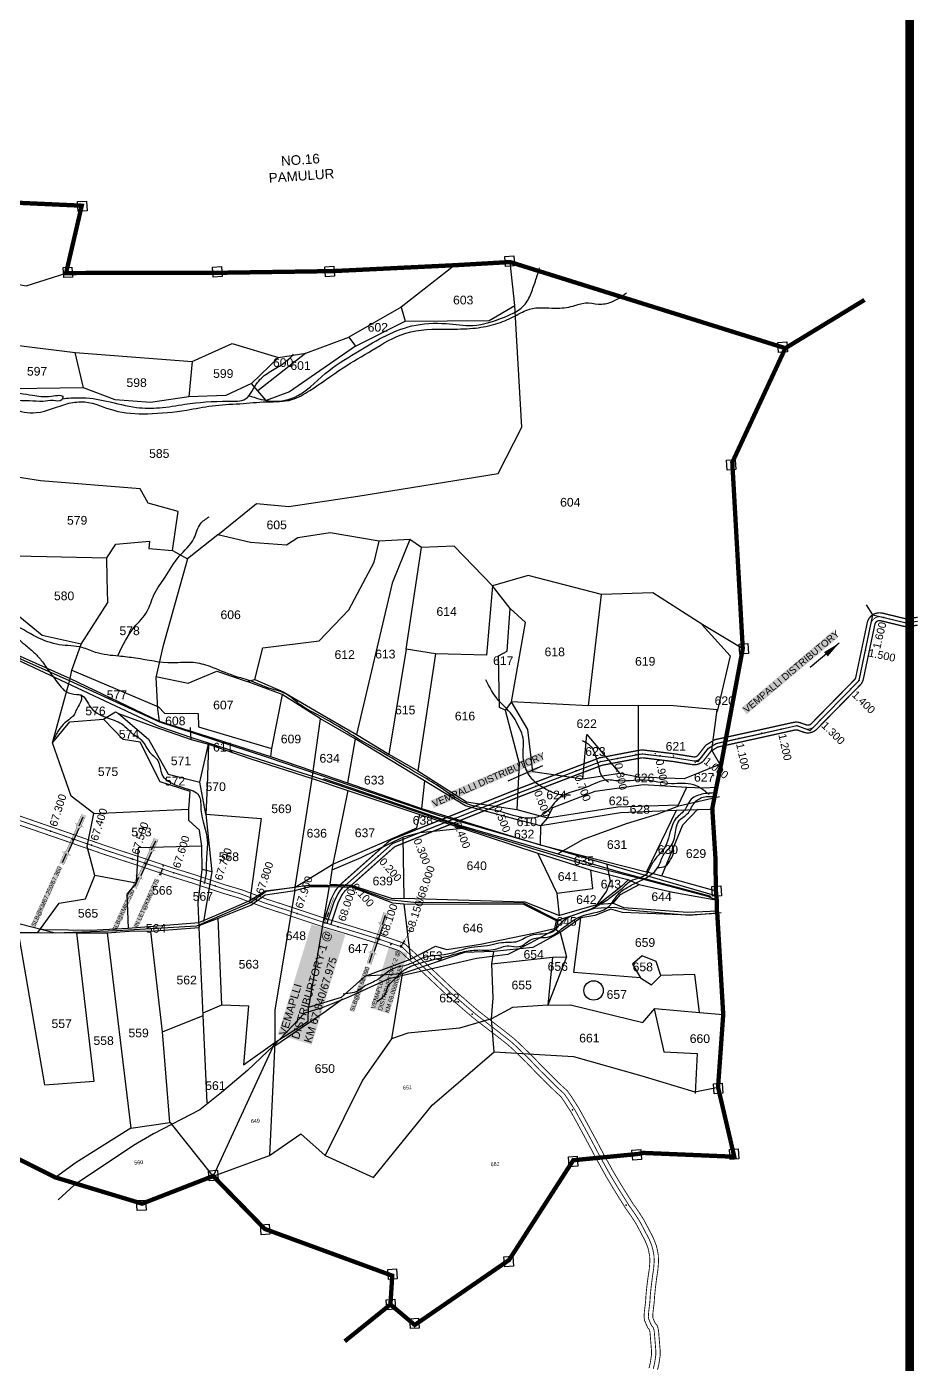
# Model space of a CAD drawing. Header units: inches. Extents: x 206739 to 240559, y 1587423 to 1599564.
# Drawn here: x 221685 to 223745, y 1589247 to 1592338 of the extents above; entities that cross this region are included whole.
import ezdxf
from ezdxf.enums import TextEntityAlignment as Align

# ---------------------------------------------------------------- set-up
doc = ezdxf.new("R2010")
doc.units = ezdxf.units.IN
doc.header["$MEASUREMENT"] = 0
for name, pattern in [('ACAD_ISO02W100', [15, 12, -3]), ('DASHED2', [0.375, 0.25, -0.125]), ('HIDDEN2', [0.1875, 0.125, -0.0625])]:
    doc.linetypes.add(name, pattern=pattern)
for name, color, linetype in [('BLOCK', 72, 'Continuous'), ('CANAL1', 7, 'Continuous'), ('CSMark', 72, 'Continuous'), ('PAPER SIZE', 5, 'Continuous'), ('PLOT', 7, 'Continuous'), ('PLOT NO', 7, 'Continuous'), ('ROAD', 1, 'Continuous'), ('STREAM', 4, 'Continuous'), ('STRUCTURE', 5, 'Continuous'), ('text1', 7, 'Continuous'), ('text2', 7, 'Continuous'), ('VILLAGE BOUNDARY STONES', 1, 'Continuous'), ('VILLAGE BOUNDRY', 5, 'Continuous')]:
    doc.layers.add(name, color=color, linetype=linetype)
doc.styles.add('FONT1', font='Arial')
doc.styles.get("Standard").update_dxf_attribs({"font": 'arial.ttf'})
doc.dimstyles.get("Standard").update_dxf_attribs({"dimtxt": 0.18, "dimasz": 0.18, "dimexe": 0.18, "dimexo": 0.0625, "dimgap": 0.09, "dimtad": 0, "dimtih": 1, "dimtoh": 1, "dimdec": 4, "dimzin": 0, "dimdsep": 46, "dimtxsty": 'Standard', "dimcen": 0.09, "dimadec": 0, "dimazin": 0, "dimtfac": 1, "dimtdec": 4, "dimtofl": 0, "dimtmove": 0, "dimatfit": 3, "dimfxl": 1, "dimtolj": 1, "dimtzin": 0, "dimarcsym": 0})

# ---------------------------------------------------------------- blocks, each defined once
blk = doc.blocks.new('CIRCLE-BOX')
for p, q in [((-0.5, 0), (0.5, 0)), ((0, 0.5), (0, -0.5))]:
    blk.add_line(p, q)
blk.add_circle((0, 0), 0.2)
blk = doc.blocks.new('SLB')
at = {"layer": 'STRUCTURE'}
h = blk.add_hatch(dxfattribs=at)
h.set_pattern_fill('DOTS', color=6, scale=20, angle=320.3722, style=0)
h.set_pattern_definition([(320.372247934, (-159.4327, -72.9564), (1.2786241598, 0.5641323054), [0, -1.25])])
h.paths.add_polyline_path([(769699.5, 1706871.1), (769699.5, 1706861.1), (769729.1, 1706861.1), (769732.1, 1706863.1), (769792.1, 1706863.1), (769795.1, 1706861.1), (769824.7, 1706861.1), (769824.7, 1706871.1), (769795.1, 1706871.1), (769792.1, 1706869.1), (769732.1, 1706869.1), (769729.1, 1706871.1)])
at = {"layer": 'STRUCTURE', "color": 6, "linetype": 'ACAD_ISO02W100', "ltscale": 0.5, "const_width": 0.5}
for points in [[(769699.5, 1706871.1), (769729.1, 1706871.1)], [(769699.5, 1706861.1), (769729.1, 1706861.1)], [(769795.1, 1706871.1), (769824.7, 1706871.1)], [(769795.1, 1706861.1), (769824.7, 1706861.1)]]:
    blk.add_lwpolyline(points, dxfattribs=at)
at = {"layer": 'STRUCTURE', "color": 6, "const_width": 0.628}
for points in [[(769726.1, 1706877.1), (769726.1, 1706873.1), (769732.1, 1706869.1), (769792.1, 1706869.1), (769798.1, 1706873.1), (769798.1, 1706877.1)], [(769726.1, 1706855.1), (769726.1, 1706859.1), (769732.1, 1706863.1), (769792.1, 1706863.1), (769798.1, 1706859.1), (769798.1, 1706855.1)]]:
    blk.add_lwpolyline(points, dxfattribs=at)
at = {"layer": 'STRUCTURE', "color": 6}
blk.add_lwpolyline([(769732.1, 1706863.1), (769792.1, 1706863.1)], dxfattribs=at)
blk.add_lwpolyline([(769732.1, 1706863.1), (769792.1, 1706863.1)], dxfattribs=at)
at = {"layer": 'STRUCTURE', "color": 0}
blk.add_circle((769762.1, 1706866.1), 1.24, dxfattribs=at)
for points in [[(769703.8, 1706866), (769726.7, 1706866)], [(769818.6, 1706865.8), (769795.7, 1706865.8)]]:
    blk.add_leader(points, dimstyle='Standard', override={"dimasz": 10, "dimgap": 0.09, "dimtad": 0}, dxfattribs=at)
blk = doc.blocks.new('OT')
at = {"layer": 'STRUCTURE', "color": 190}
for points, const_width in [([(769751.4, 1706595.8), (769729.4, 1706595.8)], 0.5), ([(769751.4, 1706579), (769729.4, 1706579)], 0.5), ([(769775.2, 1706601.8), (769775.2, 1706597.8), (769769.2, 1706593.8), (769761.8, 1706593.8), (769754.4, 1706593.8), (769748.4, 1706597.8), (769748.4, 1706601.8)], 0.5), ([(769748.4, 1706573), (769748.4, 1706577), (769754.4, 1706581), (769761.8, 1706581), (769761.8, 1706581), (769761.8, 1706581), (769769.2, 1706581), (769775.2, 1706577), (769775.2, 1706573)], 0.5), ([(769761.8, 1706593.8), (769761.8, 1706581)], 2.5)]:
    blk.add_lwpolyline(points, dxfattribs=dict(at, const_width=const_width))
at = {"layer": 'STRUCTURE', "color": 0}
blk.add_circle((769761.8, 1706587.4), 1.87, dxfattribs=at)
blk.add_leader([(769732.6, 1706587.4), (769753.8, 1706587.4)], dimstyle='Standard', override={"dimasz": 10, "dimgap": 0.09, "dimtad": 0}, dxfattribs=at)

msp = doc.modelspace()

# ---------------------------------------------------------------- linework, layer by layer
at = {"color": 3}
for p in [(221791, 1590460, 52), (221958, 1590405, 53), (222000, 1590399, 54), (222119.82219, 1590352.46819), (222373.77332, 1590267.33575), (222495, 1590231, 57), (222526, 1590217, 58), (222550, 1590214, 59), (222549.06805, 1590212.17867), (222661, 1590105, 61), (222682, 1590085, 62), (222714, 1590056, 63), (222946, 1589835, 64), (223070, 1589615, 65)]:
    msp.add_point(p, dxfattribs=at)
at = {"layer": 'CANAL1', "color": 200, "linetype": 'ByBlock', "ltscale": 40, "const_width": 3}
for points in [[(222370.46185, 1590269.84605), (222387.66411, 1590321.45284), (222397.28327, 1590340.69115), (222406.29359, 1590353.08034), (222520.10775, 1590454.24849, -0.086601944), (222531.51233, 1590461.30156), (222818.72406, 1590576.38297), (223008.54115, 1590648.69424), (223099.74484, 1590665.97494, -0.0772232431), (223111.71368, 1590666.37141), (223181.25781, 1590657.91334), (223225.7073, 1590650.76967, 0.2744292189), (223236.15072, 1590654.8964), (223253.89585, 1590677.8172), (223274.59718, 1590690.46801), (223381.06092, 1590713.78864), (223456.43721, 1590730.53892, -0.1408321229), (223472.42608, 1590729.5599), (223485.99276, 1590724.74592, 0.2916591756), (223497.51737, 1590727.40298), (223597.48028, 1590829.13515, 0.1432505354), (223600.39823, 1590834.57868), (223626.94957, 1590960.69758, -0.4228731132), (223662.13554, 1590982.91282), (223715.34179, 1590970.06305, 0.0960910263), (223719.5268, 1590969.87302), (223743.31863, 1590973.37678)], [(222387.53815, 1590264.15395), (222404.33589, 1590314.54716), (222412.71673, 1590331.30885), (222419.70641, 1590340.91966), (222532.0663, 1590440.79512, -0.086601944), (222538.20723, 1590444.59293), (222825.27594, 1590559.61703), (223013.45885, 1590631.30576), (223103.09574, 1590648.28959, -0.0772232431), (223109.54051, 1590648.50308), (223178.74219, 1590640.08666), (223222.8511, 1590632.99773, 0.2744292189), (223250.38375, 1590643.87729), (223266.10415, 1590664.1828), (223281.40282, 1590673.53199), (223384.93908, 1590696.21136), (223460.34196, 1590712.96756, -0.1408321229), (223466.4067, 1590712.59621), (223479.97338, 1590707.78222, 0.2916591756), (223510.35645, 1590714.78719), (223610.31936, 1590816.51936, 0.1432505354), (223618.01212, 1590830.87049), (223644.56347, 1590956.98939, -0.4228731132), (223657.90987, 1590965.41586), (223711.11612, 1590952.56609, 0.0960910263), (223722.14933, 1590952.06509), (223743.31863, 1590955.18264)]]:
    msp.add_lwpolyline(points, format="xyb", dxfattribs=at)
at = {"layer": 'CANAL1', "color": 1, "linetype": 'HIDDEN2', "ltscale": 5, "const_width": 2}
msp.add_lwpolyline([(222379, 1590267), (222396, 1590318), (222405, 1590336), (222413, 1590347), (222526.08703, 1590447.5218, -0.086601944), (222534.85978, 1590452.94724), (222822, 1590568), (223011, 1590640), (223101.42029, 1590657.13227, -0.0772232431), (223110.6271, 1590657.43725), (223180, 1590649), (223224.2792, 1590641.8837, 0.2744292189), (223243.26723, 1590649.38684), (223260, 1590671), (223278, 1590682), (223383, 1590705), (223458.38958, 1590721.75324, -0.1408321229), (223469.41639, 1590721.07805), (223482.98307, 1590716.26407, 0.2916591756), (223503.93691, 1590721.09508), (223603.89982, 1590822.82725, 0.1432505354), (223609.20518, 1590832.72458), (223635.75652, 1590958.84348, -0.4228731132), (223660.02271, 1590974.16434), (223713.22896, 1590961.31457, 0.0960910263), (223720.83807, 1590960.96905), (223743.31863, 1590964.27971)], format="xyb", dxfattribs=at)
at = {"layer": 'CANAL1', "color": 1, "ltscale": 4, "const_width": 2}
for points in [[(221461.79699, 1590585.39798), (221798.82214, 1590469.25118), (221814.03333, 1590463.74499), (221845.35636, 1590453.09029), (221870.331, 1590444.31733), (221956.98578, 1590415.88996), (221966.44436, 1590412.61256), (222022.32556, 1590394.07624), (222074.85379, 1590377.822), (222127.69376, 1590360.20567), (222144.38786, 1590354.62151), (222181.27503, 1590343.81536), (222239.97686, 1590321.8241), (222292.38563, 1590304.89342), (222377.4733, 1590276.46364), (222405.33226, 1590268.35291), (222440.65883, 1590257.58771), (222507.45973, 1590237.08093), (222529.29338, 1590229.62591), (222551.01092, 1590222.24597), (222559.8868, 1590217.70432), (222571.37222, 1590206.53478), (222581.34639, 1590197.5482), (222610.57583, 1590170.09868), (222630.37322, 1590151.61705), (222677.02874, 1590107.52807), (222693.62126, 1590093.86866), (222704.75257, 1590084.03455), (222729.08682, 1590063.22399), (222752.311, 1590045.28771), (222784.87319, 1590020.26291), (222798.49226, 1590009.47241), (222809.2934, 1590000.96766), (222822.42251, 1589989.12477), (222853.86125, 1589958.51416), (222877.18061, 1589934.04264), (222890.36996, 1589921.17568), (222907.3383, 1589904.01053), (222920.66311, 1589891.13409), (222927.70413, 1589884.75234), (222933.80687, 1589879.27343), (222939.65421, 1589870.9033), (222943.7769, 1589865.15085), (222949.28173, 1589856.31245), (222959.94197, 1589839.91747), (222979.97748, 1589803.4755), (222999.61576, 1589767.20317), (223016.67778, 1589734.65474), (223041.0987, 1589690.73031), (223056.72156, 1589664.50012), (223086.05941, 1589617.48506), (223090.56822, 1589611.44295), (223099.64088, 1589598.34312), (223110.84036, 1589580.67603), (223117.22347, 1589568.65972), (223123.9264, 1589555.84222), (223132.20093, 1589540.20145), (223138.0236, 1589525.76324), (223140.96357, 1589515.93607), (223144.06285, 1589499.59461), (223144.68278, 1589485.11807), (223143.1377, 1589465.43058), (223140.33912, 1589447.10159), (223137.41813, 1589423.93534), (223135.54668, 1589405.04674), (223134.53165, 1589389.07028), (223131.81607, 1589367.29766), (223131.22083, 1589357.57687), (223131.71496, 1589354.36051), (223134.16265, 1589348.30685), (223136.85979, 1589342.37931), (223142.16912, 1589335.94337), (223144.65434, 1589324.53775), (223147.23129, 1589293.43244), (223148.48063, 1589278.15869), (223148.36177, 1589267.67524), (223145.52604, 1589248.2591), (223142.30436, 1589234.37431)], [(221453.61301, 1590567.06402), (221792.15986, 1590450.39282), (221807.40867, 1590444.87301), (221838.82164, 1590434.18771), (221863.899, 1590425.37867), (221950.59422, 1590396.93804), (221960.02164, 1590393.67144), (222016.22044, 1590375.02976), (222068.73421, 1590358.78), (222121.36824, 1590341.23233), (222138.40214, 1590335.53449), (222174.94697, 1590324.82864), (222233.39114, 1590302.9339), (222286.14237, 1590285.89258), (222371.5067, 1590257.37036), (222399.62174, 1590249.18509), (222434.80917, 1590238.46229), (222501.29227, 1590218.05307), (222522.84462, 1590210.69409), (222543.19708, 1590203.77803), (222548.0992, 1590201.26968), (222557.70178, 1590191.93122), (222567.80561, 1590182.8278), (222596.90617, 1590155.49932), (222616.68078, 1590137.03895), (222663.78926, 1590092.52193), (222680.64074, 1590078.64934), (222691.63143, 1590068.93945), (222716.46718, 1590047.70001), (222740.105, 1590029.44429), (222772.56881, 1590004.49509), (222786.09574, 1589993.77759), (222796.3946, 1589985.66834), (222808.74349, 1589974.52923), (222839.64075, 1589944.44584), (222862.95339, 1589919.98136), (222876.27404, 1589906.98632), (222893.2757, 1589889.78747), (222906.99489, 1589876.52991), (222914.30787, 1589869.90166), (222918.73113, 1589865.93057), (222923.32779, 1589859.3507), (222927.1431, 1589854.02715), (222932.40827, 1589845.57355), (222942.77203, 1589829.63453), (222962.42052, 1589793.8965), (222981.96424, 1589757.79883), (222999.07822, 1589725.15126), (223023.7633, 1589680.75169), (223039.64444, 1589654.08788), (223069.53259, 1589606.19094), (223074.32778, 1589599.76505), (223082.96712, 1589587.29088), (223093.53764, 1589570.61597), (223099.53053, 1589559.33428), (223106.2256, 1589546.53178), (223114.03907, 1589531.76255), (223119.1284, 1589519.14276), (223121.50643, 1589511.19393), (223124.14315, 1589497.29139), (223124.64922, 1589485.47393), (223123.2563, 1589467.72542), (223120.52888, 1589449.86241), (223117.54187, 1589426.17266), (223115.60932, 1589406.66726), (223114.61035, 1589390.94372), (223111.89193, 1589369.14834), (223111.12717, 1589356.65913), (223112.65701, 1589346.7013), (223113.65383, 1589345.67495), (223115.78135, 1589340.41315), (223119.75021, 1589331.69069), (223123.65888, 1589326.95263), (223124.83166, 1589321.57025), (223127.29871, 1589291.79156), (223128.47137, 1589277.45531), (223128.37823, 1589269.24076), (223125.85596, 1589251.9709), (223122.73164, 1589238.50569)]]:
    msp.add_lwpolyline(points, dxfattribs=at)
at = {"layer": 'CANAL1', "color": 1, "linetype": 'HIDDEN2', "ltscale": 50, "const_width": 2}
msp.add_lwpolyline([(221457.66199, 1590576.42466), (221795.44799, 1590460.01566), (221810.67799, 1590454.50266), (221842.04599, 1590443.83266), (221867.07199, 1590435.04166), (221953.74699, 1590406.60766), (221963.18999, 1590403.33566), (222019.22999, 1590384.74666), (222071.75099, 1590368.49466), (222119.82219, 1590352.46819), (222124.48799, 1590350.91266), (222141.35199, 1590345.27166), (222178.06799, 1590334.51566), (222236.64099, 1590312.57266), (222289.22099, 1590295.58666), (222373.77332, 1590267.33575), (222374.44699, 1590267.11066), (222402.43399, 1590258.96266), (222431.26723, 1590250.17619), (222437.69099, 1590248.21866), (222504.33299, 1590227.76066), (222526.02599, 1590220.35366), (222547.06099, 1590213.20566), (222549.06805, 1590212.17867), (222553.94999, 1590209.68066), (222564.49399, 1590199.42666), (222574.53299, 1590190.38166), (222603.69799, 1590162.99266), (222623.48399, 1590144.52166), (222670.36599, 1590100.21866), (222687.08799, 1590086.45266), (222698.14899, 1590076.68066), (222722.73399, 1590055.65566), (222746.16499, 1590037.55966), (222778.67799, 1590012.57266), (222792.25099, 1590001.81866), (222802.80099, 1589993.51166), (222815.53999, 1589982.02066), (222846.70799, 1589951.67366), (222870.02399, 1589927.20566), (222883.27899, 1589914.27466), (222900.26399, 1589897.09266), (222913.78599, 1589884.02566), (222920.96299, 1589877.52066), (222926.22599, 1589872.79566), (222931.44799, 1589865.32066), (222935.41699, 1589859.78266), (222940.80199, 1589851.13666), (222951.31399, 1589834.96966), (222971.15599, 1589798.87966), (222990.74699, 1589762.69466), (223007.83499, 1589730.09666), (223032.38799, 1589685.93466), (223048.13999, 1589659.48766), (223077.75299, 1589612.03166), (223082.40499, 1589605.79766), (223091.26099, 1589593.01066), (223102.14599, 1589575.83966), (223108.33399, 1589564.19066), (223115.03299, 1589551.38066), (223123.07699, 1589536.17566), (223128.53299, 1589522.64666), (223131.19199, 1589513.75866), (223134.05999, 1589498.63666), (223134.62299, 1589485.48966), (223133.15399, 1589466.77166), (223130.39099, 1589448.67566), (223127.43699, 1589425.24766), (223125.53499, 1589406.05066), (223124.52799, 1589390.20066), (223121.81099, 1589368.41666), (223121.13099, 1589357.31166), (223122.01299, 1589351.57066), (223122.14799, 1589351.43166), (223124.92899, 1589344.55366), (223128.26199, 1589337.22866), (223132.87099, 1589331.64166), (223134.69999, 1589323.24766), (223137.22199, 1589292.80566), (223138.43299, 1589278.00066), (223138.32699, 1589268.65166), (223135.64799, 1589250.30866), (223132.47499, 1589236.63366)], dxfattribs=at)
at = {"layer": 'CSMark', "linetype": 'Continuous'}
for p in [(223665.35961, 1590972.87543), (223622.88, 1590897.67998), (223588.31361, 1590806.96518), (223427.81412, 1590714.95869), (223518.2259, 1590735.63697), (223330.16014, 1590693.42555), (223049.57474, 1590647.3089), (223148.33284, 1590652.85141), (223244.38461, 1590650.83012), (222954.2402, 1590618.37722), (222860.79143, 1590582.77769), (222767.70707, 1590546.24564), (222674.88134, 1590509.05177), (222582.05561, 1590471.8579), (222497.09491, 1590421.75103), (222422.35398, 1590355.31464)]:
    msp.add_point(p, dxfattribs=at)
at = {"layer": 'PLOT'}
for points in [[(222125.89588, 1591163.88431), (222215.25588, 1591235.97039), (222290.34613, 1591229.46892), (222449.90584, 1591253.10271), (222773.66306, 1591305.76931), (222828.8905, 1591412.60225), (222817.51637, 1591612.04643), (222812.28615, 1591693.53462), (222801.42642, 1591794.19154)], [(222673.58078, 1591786.87366), (222549.90477, 1591689.72287), (222429.05943, 1591620.33802), (222444.69718, 1591599.49313), (222291.94604, 1591494.13504), (222237.93195, 1591474.41269), (222218.925, 1591496.86235), (222204.36375, 1591513.55199), (222144.59579, 1591486.14351), (222058.80041, 1591483.02025), (221970.92904, 1591469.63778), (221889.19688, 1591475.63267), (221815.83425, 1591503.47168), (221653.90802, 1591501.43805), (221549.24955, 1591599.60802), (221444.39717, 1591623.81377), (221358.58976, 1591631.61112), (221258.69411, 1591624.91706)], [(221467.85188, 1591753.43285), (221499.36063, 1591754.80138), (221588.32512, 1591757.30776), (221683.01701, 1591739.48172), (221775.47004, 1591768.8697)], [(222444.69718, 1591599.49313), (222559.36383, 1591657.61211), (222753.31508, 1591658.80205), (222812.28615, 1591693.53462)], [(222549.90477, 1591689.72287), (222559.36383, 1591657.61211)], [(221549.24955, 1591599.60802), (221654.12221, 1591602.80417), (221796.546, 1591585.0781), (222066.80042, 1591564.46918), (222159.09881, 1591605.72192), (222266.4203, 1591573.40474), (222329.80415, 1591583.86891), (222429.05943, 1591620.33802)], [(221815.83425, 1591503.47168), (221796.546, 1591585.0781)], [(222266.4203, 1591573.40474), (222204.36375, 1591513.55199)], [(222329.80415, 1591583.86891), (222218.925, 1591496.86235)], [(221810.18163, 1590911.57551), (221720.52257, 1590931.63114), (221655.51392, 1590984.06978), (221510.99946, 1591016.35321), (221419.50261, 1591045.711), (221290.36411, 1591165.30525), (221263.39103, 1591166.64795), (221181.09433, 1591264.22157), (221174.34706, 1591268.96731), (221173.07949, 1591275.69558), (221198.65874, 1591300.31742), (221198.65874, 1591300.31742), (221206.52112, 1591296.85159), (221260.30916, 1591348.68266), (221263.44398, 1591384.58275), (221257.34347, 1591501.87219), (221263.62765, 1591567.65934), (221183.2658, 1591517.19861), (221152.91537, 1591439.72422), (221144.34291, 1591395.42943), (221183.6082, 1591320.99346), (221210.89784, 1591320.87542), (221257.34908, 1591356.96367), (221251.35225, 1591506.05634)], [(222066.80042, 1591564.46918), (222058.80041, 1591483.02025)], [(222021.27401, 1591127.45859), (222034.53436, 1591217.86592), (221965.38073, 1591237.28753), (221946.86002, 1591270.00356), (221716.25601, 1591288.42332), (221534.64554, 1591317.0481), (221525.00255, 1591242.41668), (221572.74354, 1591228.92522), (221602.87211, 1591118.40123), (221659.98738, 1591115.14315), (221869.99711, 1591110.91987)], [(221710.22874, 1590245.39127), (221716.03395, 1590253.69877), (221759.24938, 1590312.43062), (221820.04308, 1590323.13288), (221841.85812, 1590376.6356), (221824.19058, 1590443.80978), (221839.99401, 1590519.88402), (221787.44363, 1590559.99635), (221743.81617, 1590683.63668), (221777.87677, 1590806.38122), (221781.96128, 1590819.66225), (221785.29943, 1590831.58205), (221788.77343, 1590851.37989), (221810.18163, 1590911.57551), (221871.81464, 1591007.82686), (221870.29488, 1591063.19551), (221869.99711, 1591110.91987), (221890.81905, 1591142.60624), (221968.23659, 1591149.28917), (221966.4188, 1591132.16529), (222021.27401, 1591127.45859), (222056.33582, 1591108.36098)], [(223288.52267, 1590630.09007), (223267.92862, 1590666.51039), (223279.79922, 1590759.2812), (223179.4442, 1590769.01067), (223098.36512, 1590769.21956), (222982.43721, 1590768.5696), (222804.64971, 1590778.05666), (222790.46224, 1590758.85783), (222777.27006, 1590764.5353), (222774.43328, 1590884.11264), (222794.61179, 1590895.19808), (222802.03668, 1590993.91979), (222760.9841, 1591046.00719), (222672.0443, 1591137.5012), (222597.19784, 1591134.27025), (222570.23095, 1591153.00747), (222498.89524, 1591149.63055), (222385.76194, 1591168.61534), (222311.3725, 1591157.24432), (222284.89334, 1591140.23269), (222201.90638, 1591146.17312), (222125.89588, 1591163.88431), (222056.33582, 1591108.36098), (221998.92803, 1590904.78391), (221982.64504, 1590833.92918), (221987.0416, 1590761.18901), (221990.43905, 1590733.68203)], [(221983.22106, 1590836.43573), (222057.29112, 1590820.86774), (222123.98822, 1590848.84156), (222193.6716, 1590824.83495), (222211.8573, 1590829.73317), (222230.50457, 1590902.62757), (222360.0949, 1590919.00439), (222428.94461, 1590990.51495), (222487.32591, 1591100.55568), (222498.89524, 1591149.63055)], [(222570.23095, 1591153.00747), (222529.1681, 1591052.50309), (222446.84846, 1590702.57083)], [(223339.27681, 1590900.60187), (223247.2607, 1590955.98916), (223131.72216, 1591029.63957), (223013.03074, 1591026.00557), (222843.35343, 1591069.78892), (222760.9841, 1591046.00719), (222746.95592, 1590885.47988), (222629.43903, 1590888.99696), (222561.36708, 1590899.96534), (222597.19784, 1591134.27025)], [(220175.17414, 1591031.85324), (220363.32286, 1591004.31133), (220532.95807, 1590980.37907), (220577.31565, 1590973.71339), (220776.96745, 1590946.68009), (221109.98126, 1590912.65605), (221119.16763, 1590925.19871), (221257.3502, 1590916.14422), (221485.65955, 1590890.92608), (221582.75319, 1590886.84745), (221669.60537, 1590883.48454), (221785.29943, 1590831.58205), (221990.43905, 1590733.68203), (222100.8312, 1590698.7113), (222247.63325, 1590651.31029), (222345.11957, 1590618.49509), (222425.9633, 1590591.10557), (222596.74068, 1590531.16101), (222870.84625, 1590447.44313), (223116.87708, 1590385.51819), (223152.28564, 1590375.65187), (223277.24611, 1590341.52058)], [(222982.43721, 1590768.5696), (223013.03074, 1591026.00557)], [(223288.52267, 1590630.09007), (223284.28104, 1590632.47802), (223203.72555, 1590599.90707), (223098.13952, 1590604.25783), (223055.27859, 1590612.11073), (222969.54292, 1590599.54628), (222853.79702, 1590616.4223), (222842.86876, 1590713.99482), (222804.64971, 1590778.05666), (222837.44169, 1590961.59185), (222802.03668, 1590993.91979)], [(223245.11672, 1590956.06002), (223309.98148, 1590884.017), (223279.83688, 1590756.01056)], [(220573.76364, 1590954.26245), (220930.10415, 1590908.37461), (220982.03986, 1590904.37469), (221052.77652, 1590895.93608), (221094.24275, 1590891.67874), (221103.72321, 1590890.95531), (221121.32765, 1590916.81002), (221233.56973, 1590906.87449), (221458.94365, 1590883.07854), (221548.11186, 1590877.52286), (221661.93403, 1590876.18322), (221800.89234, 1590810.05764), (221991.30171, 1590720.72791), (222065.16356, 1590695.32644), (222356.57295, 1590602.08594), (222691.59261, 1590488.74821), (222967.29355, 1590404.66338), (223115.59662, 1590366.76528), (223258.16038, 1590329.02536), (223282.03628, 1590318.91393)], [(222561.36708, 1590899.96534), (222521.30765, 1590657.05522)], [(222629.43903, 1590888.99696), (222588.51907, 1590618.27664)], [(221788.77343, 1590851.37989), (221989.05238, 1590766.40635), (222002.79713, 1590751.57563), (222080.88812, 1590751.21047), (222081.55253, 1590720.37477), (222250.42544, 1590670.20049), (222247.63325, 1590651.31029)], [(223268.86937, 1590531.33499), (223263.02407, 1590529.57939), (223185.12384, 1590527.1756), (223056.37377, 1590521.88407), (222872.09122, 1590491.85613), (222801.75931, 1590510.25732), (222698.48388, 1590537.47125), (222604.03054, 1590595.48658), (222443.4544, 1590692.63561), (222363.4338, 1590738.4103), (222274.63188, 1590795.29763), (222193.6716, 1590824.83495)], [(222211.8573, 1590829.73317), (222277.44289, 1590800.90455), (222362.73994, 1590750.86339), (222446.84846, 1590702.57083), (222521.30765, 1590657.05522), (222588.51907, 1590618.27664), (222701.12689, 1590547.21267), (222817.50192, 1590529.45617), (222887.70481, 1590509.94062), (222900.71448, 1590533.51098), (222998.3523, 1590571.70793), (223109.1239, 1590587.30603), (223209.84791, 1590580.86201), (223248.51636, 1590579.14743), (223278.29569, 1590580.74788)], [(222274.63188, 1590795.29763), (222250.42544, 1590670.20049)], [(221743.81617, 1590683.63668), (221783.98714, 1590732.03917), (221861.62622, 1590738.06603), (221889.41577, 1590754.95191), (221896.43257, 1590750.94761), (221978.38448, 1590720.92389), (222064.44253, 1590690.80788), (222063.15339, 1590718.51933)], [(221896.43257, 1590750.94761), (221965.85392, 1590691.96132), (222011.68135, 1590610.78542), (222084.40198, 1590592.02585), (222104.35588, 1590679.98827), (222101.61373, 1590583.17718), (222098.6564, 1590518.65431), (222084.40198, 1590592.02585)], [(222790.46224, 1590758.85783), (222822.47402, 1590635.33382), (222817.50192, 1590529.45617)], [(223098.13952, 1590604.25783), (223098.36512, 1590769.21956)], [(222101.16483, 1589851.15993), (222092.53801, 1590053.3196), (222082.8186, 1590256.42872), (222080.80954, 1590313.28936), (222089.68264, 1590390.39947), (222089.07043, 1590444.35479), (222083.74702, 1590481.26696), (222059.29967, 1590504.15265), (222058.8926, 1590530.08491), (222062.33619, 1590570.47507), (221993.22001, 1590593.0417), (221946.66017, 1590685.13584), (221907.58292, 1590691.16346), (221861.62622, 1590738.06603)], [(222304.00894, 1590342.0503), (222304.75962, 1590349.49498), (222343.85508, 1590600.95865), (222363.4338, 1590738.4103)], [(222064.44253, 1590690.80788), (222104.35588, 1590679.98827), (222202.48221, 1590646.28255), (222343.85508, 1590600.95865), (222426.54721, 1590573.42687), (222592.91634, 1590517.88288), (222692.16885, 1590485.6875), (222865.31717, 1590428.62991), (222988.97352, 1590389.42791), (223073.36519, 1590367.59178), (223100.23587, 1590356.11914), (223177.9091, 1590338.06693), (223280.88327, 1590319.9309)], [(222443.4544, 1590692.63561), (222425.9633, 1590591.10557)], [(222969.54292, 1590599.54628), (222979.12101, 1590702.81044), (223055.27859, 1590612.11073)], [(222604.03054, 1590595.48658), (222596.74068, 1590531.16101)], [(222426.54721, 1590573.42687), (222391.84218, 1590402.77284), (222390.01073, 1590389.41786)], [(222887.70481, 1590509.94062), (223050.57758, 1590535.24446), (223190.59082, 1590540.31537), (223209.84791, 1590580.86201)], [(221839.99401, 1590519.88402), (222058.8926, 1590530.08491)], [(223185.12384, 1590527.1756), (223116.87708, 1590385.51819)], [(223152.28564, 1590375.65187), (223200.40765, 1590494.06555), (223235.51538, 1590530.20205)], [(221716.03395, 1590253.69877), (221724.33484, 1590252.19473), (221780.73976, 1590250.86373), (221832.74541, 1590250.76815), (221919.32351, 1590255.05731), (222082.19581, 1590268.15521), (222132.83835, 1590289.64218), (222200.11684, 1590319.31526), (222235.29861, 1590341.15865), (222304.75962, 1590349.49498), (222391.84218, 1590402.77284), (222557.74258, 1590474.75942), (222586.28815, 1590486.99671), (222592.91634, 1590517.88288)], [(222098.6564, 1590518.65431), (222112.4976, 1590385.55937), (222093.18322, 1590270.78459)], [(222098.6564, 1590518.65431), (222226.26445, 1590508.70549), (222200.11684, 1590319.31526)], [(222887.70481, 1590509.94062), (222872.09122, 1590491.85613), (222870.84625, 1590447.44313)], [(222692.16885, 1590485.6875), (222593.13049, 1590475.63496), (222554.35015, 1590465.4662), (222456.55712, 1590417.30868), (222390.01073, 1590389.41786), (222385.40091, 1590356.98568), (222435.39074, 1590354.61917), (222529.33329, 1590323.41295), (222557.09794, 1590324.31351), (222681.77079, 1590320.31795), (222835.59301, 1590315.85695), (222916.07066, 1590284.43082), (222910.06023, 1590335.24339), (222865.31717, 1590428.62991)], [(222557.09794, 1590324.31351), (222554.35015, 1590465.4662)], [(222089.07043, 1590444.35479), (221942.10507, 1590440.95445), (221937.66659, 1590358.70339), (221915.74104, 1590333.54326), (221919.32351, 1590255.05731)], [(221937.66659, 1590358.70339), (221841.85812, 1590376.6356)], [(222112.4976, 1590385.55937), (222089.68264, 1590390.39947)], [(222909.81185, 1590335.58846), (222992.81621, 1590346.97795), (222988.46225, 1590388.74552)], [(221664.67304, 1590245.25562), (221710.22874, 1590245.39127), (221800.29762, 1590244.43772), (221870.28917, 1590243.98573), (221930.96148, 1590248.57553), (221971.44058, 1590248.35073), (222082.8186, 1590256.42872), (222084.33634, 1590261.82449), (222129.12233, 1590278.94073), (222202.75715, 1590307.84025), (222235.90056, 1590331.67291), (222304.00894, 1590342.0503), (222337.95966, 1590351.27174), (222383.73382, 1590351.03508), (222436.41263, 1590349.38618), (222530.124, 1590313.46469), (222556.35324, 1590311.49886), (222832.29557, 1590310.1248), (222907.67721, 1590272.87441), (222904.40899, 1590254.50846), (222917.15476, 1590245.18584), (222931.99576, 1590189.14634), (222889.03295, 1590077.0354), (222941.17934, 1590077.61717), (223108.63503, 1590036.90086), (223136.28762, 1590069.046), (223239.51391, 1590060.43616), (223294.11704, 1590055.24402)], [(222304.00894, 1590342.0503), (222258.0714, 1590066.04859), (222257.99434, 1589991.08761), (222245.2547, 1589729.7776)], [(222383.73382, 1590351.03508), (222335.34261, 1590072.71396)], [(223074.18772, 1590366.8357), (223059.48755, 1590352.21515), (223006.66645, 1590310.26213), (222916.07066, 1590284.43082)], [(223006.66645, 1590310.26213), (223040.04124, 1590312.71278), (223056.8688, 1590332.92213), (223100.23587, 1590356.11914)], [(222556.35324, 1590311.49886), (222571.49386, 1590183.54249)], [(223040.04124, 1590312.71278), (223063.97489, 1590302.85613), (223160.27409, 1590295.83338), (223211.23099, 1590292.0309), (223282.03629, 1590295.04234)], [(222135.80967, 1590077.91076), (222127.19037, 1590278.20238)], [(223280.38366, 1590288.68091), (223215.05635, 1590285.17927), (223061.53204, 1590290.89054), (223034.6008, 1590298.65628), (222997.59745, 1590283.98175), (222965.05284, 1590279.01093), (222917.15476, 1590245.18584), (222853.77271, 1590209.99376), (222764.20514, 1590200.99237), (222695.87284, 1590198.57049), (222552.30179, 1590149.49205), (222466.41619, 1590144.1832)], [(223102.99372, 1590139.88472), (222949.13234, 1590152.73512), (222965.05284, 1590279.01093)], [(221664.67304, 1590245.25562), (221725.85211, 1589893.27311), (221840.65964, 1589901.75933)], [(221840.65964, 1589901.75933), (221800.29762, 1590244.43772)], [(222115.27344, 1589682.29865), (222019.0572, 1589803.0005), (222015.17276, 1589806.25742), (221998.03702, 1590015.18845), (221971.44058, 1590248.35073)], [(221998.03702, 1590015.18845), (222092.53801, 1590053.3196), (222092.65643, 1590059.32767), (222135.80967, 1590077.91076), (222197.22018, 1590075.62314), (222185.86516, 1589939.14662), (222257.99434, 1589991.08761), (222335.13871, 1590039.88762), (222335.34261, 1590072.71396), (222412.16792, 1590095.6702), (222466.41619, 1590144.1832), (222571.49386, 1590183.54249), (222629.02372, 1590213.31893), (222655.37495, 1590205.65898), (222732.87733, 1590218.02806), (222860.589, 1590244.5132), (222904.40899, 1590254.50846)], [(221870.28917, 1590243.98573), (221924.92586, 1589793.17157), (221798.61471, 1589713.31182), (221751.18563, 1589678.98526)], [(222899.23307, 1590188.09907), (222889.03295, 1590077.0354), (222807.14774, 1590071.87689), (222758.90515, 1590045.56481), (222684.65506, 1590024.19994), (222565.1245, 1590012.30168), (222527.24215, 1589999.33013)], [(222764.49732, 1589969.05379), (222758.90515, 1590045.56481), (222762.76086, 1590094.10103), (222759.05421, 1590172.26165), (222764.20514, 1590200.99237)], [(222759.05421, 1590172.26165), (222899.23307, 1590188.09907), (222931.99576, 1590189.14634)], [(223239.51391, 1590060.43616), (223228.83788, 1590147.90413), (223149.59889, 1590145.82995), (223138.87348, 1590177.7668), (223106.6245, 1590190.85525), (223084.08366, 1590171.93652), (223102.99372, 1590139.88472), (223128.26261, 1590124.2713), (223149.59889, 1590145.82995)], [(222552.30179, 1590149.49205), (222527.24215, 1589999.33013), (222460.78286, 1589903.46283), (222374.04476, 1589729.3964)], [(223134.7428, 1590068.68644), (223157.1652, 1589969.35489), (223233.57917, 1589965.36754), (223229.59116, 1589873.32083)], [(222257.99434, 1589991.08761), (222115.27344, 1589682.29865)], [(222115.27344, 1589682.29865), (222245.2547, 1589729.7776), (222318.33553, 1589779.43726), (222374.04476, 1589729.3964), (222485.66649, 1589679.23878), (222621.20837, 1589846.18056), (222764.49732, 1589969.05379), (222947.84926, 1589958.32454), (223105.90038, 1589913.45033), (223228.73997, 1589877.2318), (223282.14825, 1589887.46672)], [(221924.92586, 1589793.17157), (222015.17276, 1589806.25742)]]:
    msp.add_lwpolyline(points, dxfattribs=at)
at = {"layer": 'ROAD'}
for points in [[(223279.13128, 1590329.00493), (222633.85667, 1590515.94494), (222242.00577, 1590649.44394), (221992.36923, 1590731.29696), (221783.02152, 1590826.32001), (221670.64694, 1590876.51529), (221665.20877, 1590881.33429), (221406.90104, 1590893.43413), (221130.69371, 1590922.86113), (221105.17687, 1590906.78607), (221096.34883, 1590900.83217), (220922.76665, 1590925.19593), (220312.9616, 1591003.80677), (220085.7175, 1591034.2685)], [(223266.0161, 1590328.24828), (223057.21352, 1590383.56933), (222688.46657, 1590491.42035), (222371.07921, 1590599.82437)], [(222912.8, 1590427.32107), (222971.58286, 1590460.4205), (223070.96804, 1590497.16858), (223141.09895, 1590518.42843), (223191.16729, 1590537.45965), (223285.66839, 1590559.56273)], [(221642.33898, 1590272.27604), (221750.1137, 1590244.25626), (221893.69429, 1590249.28184), (222062.70815, 1590259.29198), (222077.72134, 1590260.32992), (222201.80973, 1590314.65255), (222238.22506, 1590340.30908), (222334.83309, 1590354.06261), (222379.92469, 1590354.29778), (222433.70317, 1590352.6834), (222520.64923, 1590320.94408), (222579.30802, 1590315.03756), (222832.30223, 1590313.8299), (222912.21634, 1590273.73979), (222996.61664, 1590301.59579), (223024.15868, 1590339.67728), (223033.7824, 1590363.6744), (223026.16915, 1590401.68483)], [(222996.61664, 1590301.59579), (223043.45113, 1590303.52291), (223074.16989, 1590297.20783), (223215.05635, 1590285.17927), (223289.74875, 1590291.13944)], [(222912.21634, 1590273.73979), (222907.16133, 1590252.49532), (222848.2763, 1590220.06646), (222796.27837, 1590193.88444), (222723.85839, 1590184.67675), (222521.60785, 1590137.61186), (222426.6811, 1590094.73434), (222365.30177, 1590070.27388), (222326.14334, 1590058.90224), (222256.69746, 1589984.4409), (222194.71996, 1589926.40351), (222134.76119, 1589875.64468), (222084.72339, 1589835.5012), (221977.50031, 1589779.74545), (221931.41176, 1589752.59787), (221794.23008, 1589661.5615), (221757.4559, 1589627.49114)], [(222255.37597, 1589981.31944), (222374.29246, 1590062.68559), (222413.95517, 1590091.49078)]]:
    msp.add_lwpolyline(points, dxfattribs=at)
at = {"layer": 'STREAM'}
for points in [[(222198.59915, 1591485.31788), (222244.00042, 1591473.60581), (222302.58133, 1591481.36851), (222374.22289, 1591536.37502), (222444.8798, 1591584.4624), (222574.51193, 1591646.44865), (222653.85698, 1591651.93415), (222715.62739, 1591647.76663), (222788.40639, 1591667.04689), (222836.66675, 1591697.04742), (222851.54958, 1591726.09048), (222862.54837, 1591757.56517), (222869.73382, 1591780.67575)], [(223261.52979, 1590563.81236), (223225.55925, 1590586.53017), (223174.61447, 1590588.9001), (223112.4818, 1590596.71587), (223045.71775, 1590595.70082), (223028.80709, 1590597.44795), (222975.9756, 1590579.72016), (222916.93818, 1590556.98065), (222881.48005, 1590520.15934), (222857.93719, 1590510.02106), (222778.49202, 1590524.49267), (222704.24908, 1590541.61853), (222665.06296, 1590563.45934), (222620.27688, 1590593.19024), (222576.90778, 1590618.66988), (222499.96875, 1590664.54431), (222444.71455, 1590696.07625), (222391.32661, 1590729.04655), (222345.6354, 1590753.84625), (222314.49997, 1590772.97034), (222278.30417, 1590798.94589), (222249.17116, 1590808.06109), (222203.73412, 1590825.54176), (222164.57154, 1590837.56425), (222108.22468, 1590859.34524), (222069.56833, 1590868.78405), (222021.80587, 1590867.77334), (221935.85902, 1590878.8527), (221897.54055, 1590883.40488), (221843.53683, 1590892.10999), (221812.61585, 1590903.39292), (221759.86469, 1590910.05274), (221707.53531, 1590927.7116), (221647.01913, 1590959.53442), (221624.95859, 1590965.86523), (221586.86636, 1590957.66709), (221562.46968, 1590940.92313), (221556.41174, 1590919.55502), (221544.84301, 1590911.5539), (221493.39946, 1590924.39793), (221460.07168, 1590942.0611), (221407.67371, 1590970.18984), (221361.51697, 1590988.60276), (221323.72826, 1590980.75293), (221295.49513, 1590986.32969), (221279.19335, 1591031.51278), (221269.72273, 1591064.24597), (221267.87589, 1591090.95955), (221252.7507, 1591115.44582), (221256.15175, 1591165.65032), (221236.96586, 1591206.22248), (221220.67154, 1591228.66391), (221215.79036, 1591242.40177), (221207.10802, 1591263.7328), (221175.99521, 1591285.99041), (221171.41654, 1591309.56914), (221149.55459, 1591350.93829), (221138.44114, 1591398.13022), (221150.14089, 1591442.14699), (221170.64428, 1591486.7724), (221183.3908, 1591520.3869), (221194.0479, 1591536.83564), (221233.33769, 1591547.70082), (221251.94983, 1591605.76739), (221295.54234, 1591614.56428), (221411.37565, 1591609.33185), (221482.74628, 1591581.67022), (221547.76021, 1591554.62058), (221595.11482, 1591509.00068), (221651.91484, 1591456.14772), (221706.27234, 1591446.23649), (221782.13423, 1591467.7791), (221818.75672, 1591470.83672), (221885.68042, 1591451.56773), (221964.09171, 1591443.84521), (222054.54637, 1591452.20172), (222112.80237, 1591462.01238), (222176.65706, 1591466.95269), (222238.97689, 1591471.26116), (222297.03475, 1591476.32646), (222338.74786, 1591497.0854), (222415.83868, 1591549.96681), (222482.5067, 1591590.32616), (222560.28082, 1591629.8761), (222658.55473, 1591639.29894), (222715.78227, 1591641.15239), (222763.60053, 1591649.71569), (222804.10434, 1591665.13365), (222830.01696, 1591678.49138), (222846.37732, 1591685.40557), (222905.95041, 1591687.53173), (222947.17766, 1591692.48491), (222975.61919, 1591699.7086), (223005.79541, 1591697.06317), (223035.46518, 1591701.74308), (223070.29792, 1591723.07785)], [(221255.21903, 1591618.99105), (221298.63426, 1591621.3175), (221360.04128, 1591627.25047), (221412.82456, 1591621.11155), (221467.16156, 1591612.04237), (221547.05828, 1591577.68119), (221577.87511, 1591552.1351), (221638.2337, 1591499.94217), (221698.27494, 1591486.54208), (221741.6559, 1591484.47842), (221768.20399, 1591481.58854), (221765.57306, 1591475.66881), (221745.42477, 1591473.93835), (221721.89132, 1591472.31137), (221690.72941, 1591473.5322), (221654.43171, 1591475.74804), (221631.24441, 1591488.65833), (221627.80955, 1591518.79766)], [(221766.85434, 1591478.41297), (221806.55009, 1591480.81981), (221868.91213, 1591472.98048), (221938.5093, 1591458.21592), (221991.25962, 1591457.47504), (222049.97312, 1591465.59209), (222149.82685, 1591472.49545), (222190.29898, 1591478.33117), (222217.78302, 1591515.67084), (222244.51497, 1591539.45773), (222275.96598, 1591558.50808), (222301.42276, 1591581.19426)], [(221895.71477, 1590886.02278), (221933.17785, 1590950.34969), (221962.86226, 1590987.29669), (221978.49525, 1591025.41962), (222004.6756, 1591066.4191), (222036.82977, 1591114.27371), (222071.0684, 1591155.29346), (222085.92739, 1591189.06813), (222106.28335, 1591205.50702)], [(221630.84733, 1590964.16732), (221647.92152, 1590941.3494), (221679.07662, 1590910.98942), (221700.89693, 1590892.37034), (221718.06369, 1590873.81659), (221737.77088, 1590846.53586), (221761.18791, 1590816.02801), (221775.36273, 1590801.52517), (221800.21315, 1590795.11473), (221809.2145, 1590793.80169), (221832.6357, 1590764.60648), (221877.40515, 1590739.05843), (221911.56375, 1590721.29234), (221927.36074, 1590705.74047), (221945.67031, 1590693.07177), (221957.89062, 1590678.82089), (221966.6674, 1590663.94488), (221987.15844, 1590642.13733), (221997.15997, 1590610.41698), (222050.09365, 1590578.85318), (222082.29779, 1590561.33904), (222087.28719, 1590528.39596), (222101.88643, 1590457.6133), (222099.77691, 1590415.27684), (222098.92948, 1590382.70437), (222094.7971, 1590358.42035)], [(222941.46508, 1590561.9959), (222904.77513, 1590566.40919), (222884.86857, 1590575.72502), (222856.23843, 1590595.12982), (222842.02322, 1590614.99659), (222832.14012, 1590649.59715), (222830.28004, 1590699.72125), (222820.71044, 1590722.04762), (222810.22294, 1590742.1721), (222774.86974, 1590781.42702), (222745.35508, 1590829.10465)], [(221810.1488, 1590794.34029), (221810.81623, 1590784.68632), (221805.71151, 1590770.75326), (221798.36593, 1590757.63529), (221793.49406, 1590747.35587), (221785.07342, 1590739.25613), (221772.4214, 1590729.16632), (221758.32074, 1590711.9438), (221752.03284, 1590701.08147), (221747.21897, 1590693.4736)], [(222968.53684, 1590688.96468), (222988.81128, 1590674.32826), (222998.19693, 1590654.66221), (223005.82035, 1590629.52828), (223012.72733, 1590607.01786), (223028.66797, 1590593.15101)], [(223276.3395, 1590567.64371), (223244.46834, 1590564.45068), (223217.52734, 1590550.11883), (223206.79457, 1590530.57392), (223184.95889, 1590508.16862), (223175.00111, 1590488.87521), (223157.05711, 1590438.65466), (223140.93307, 1590419.72666), (223125.89724, 1590396.51954), (223116.53745, 1590380.03844), (223080.24192, 1590363.47647), (223067.8243, 1590353.23875), (223041.59794, 1590331.43515), (223012.09455, 1590311.18633), (222966.08647, 1590291.06078), (222919.76385, 1590267.66991), (222900.41073, 1590246.73735), (222876.70721, 1590241.3203), (222849.1871, 1590238.23017), (222818.67008, 1590224.04694), (222781.82916, 1590221.1041), (222756.85195, 1590215.61673), (222697.50203, 1590207.14068), (222664.19045, 1590196.12898), (222603.39897, 1590187.17596), (222565.32905, 1590170.49132), (222533.2205, 1590162.13582), (222491.7478, 1590134.0357), (222464.56876, 1590120.28118), (222452.49552, 1590111.52948), (222436.86639, 1590105.50083), (222415.86601, 1590102.6635)], [(222494.49285, 1590085.73381), (222515.02894, 1590106.74816), (222519.26978, 1590119.90648), (222533.95275, 1590136.75561), (222553.62562, 1590155.92896), (222585.01953, 1590171.75619), (222653.78132, 1590189.23542), (222691.48481, 1590199.75905), (222726.80947, 1590204.57632), (222767.09732, 1590206.37198), (222798.55956, 1590214.12977), (222822.05546, 1590212.38943), (222852.73534, 1590229.94864), (222887.69287, 1590234.34467), (222930.98298, 1590261.48439), (222970.13695, 1590284.0853), (223030.63466, 1590305.88313), (223050.95934, 1590332.82061), (223075.27573, 1590350.73158), (223100.97886, 1590363.67418), (223143.87399, 1590396.52642), (223155.52384, 1590422.86418), (223176.80718, 1590450.5587), (223185.46469, 1590485.79413), (223191.26203, 1590502.22688), (223211.1342, 1590518.99585), (223226.84969, 1590543.83336), (223247.66524, 1590557.93966), (223278.37423, 1590557.88553)], [(223142.4224, 1590395.05605), (223159.84672, 1590398.04199), (223172.45634, 1590413.36229), (223179.74209, 1590434.05436), (223175.80424, 1590448.03273)]]:
    msp.add_spline(points, degree=3, dxfattribs=at)
at = {"layer": 'text2', "color": 5, "const_width": 20}
msp.add_lwpolyline([(209171.15179, 1598145.63678), (223724.95897, 1598145.63678), (223724.95897, 1587535.8486), (209171.15179, 1587535.8486)], close=True, dxfattribs=at)
at = {"layer": 'text2', "linetype": 'Continuous'}
for points in [[(223640, 1590979), (223625.3309, 1591001.95982)], [(222379, 1590267), (222396, 1590318), (222405, 1590336), (222413, 1590347), (222530, 1590451), (222822, 1590568), (223011, 1590640), (223106, 1590658), (223180, 1590649), (223236, 1590640), (223260, 1590671), (223278, 1590682), (223383, 1590705), (223464, 1590723), (223495, 1590712), (223608, 1590827), (223640, 1590979), (223717, 1590960.40383), (223743.31863, 1590964.27971)]]:
    msp.add_lwpolyline(points, dxfattribs=at)
at = {"layer": 'text2', "color": 3, "linetype": 'Continuous', "const_width": 1}
msp.add_lwpolyline([(222373.77332, 1590267.33575), (222393.91218, 1590325.38615)], dxfattribs=at)
at = {"layer": 'text2', "color": 3, "linetype": 'Continuous', "const_width": 1, "elevation": 59}
msp.add_lwpolyline([(222550, 1590214), (222575.83806, 1590256.93736)], dxfattribs=at)
at = {"layer": 'text2'}
msp.add_circle((222994.57373, 1590111.04229), 22.43387, dxfattribs=at)
at = {"layer": 'text2', "color": 3, "linetype": 'Continuous'}
for p in [(221739.71467, 1590479.22267), (221834.37536, 1590446.44186), (221929.35672, 1590414.60896), (222024.45781, 1590383.12897), (222214.62697, 1590320.81969), (222309.36274, 1590288.85683), (222404.56708, 1590258.31263), (222500.18484, 1590229.03407)]:
    msp.add_point(p, dxfattribs=at)
at = {"layer": 'VILLAGE BOUNDARY STONES'}
for points in [[(221802.17904, 1591933.83501), (221822.57974, 1591935.24541), (221824.17368, 1591912.18982), (221803.77298, 1591910.77942)], [(222789.69295, 1591806.85407), (222810.09365, 1591808.26447), (222811.68759, 1591785.20888), (222791.28689, 1591783.79848)], [(221768.57307, 1591781.24134), (221788.97376, 1591782.65174), (221790.5677, 1591759.59615), (221770.16701, 1591758.18576)], [(222114.14895, 1591782.38532), (222134.54965, 1591783.79572), (222136.14359, 1591760.74013), (222115.74289, 1591759.32973)], [(222373.51439, 1591783.08366), (222393.91508, 1591784.49406), (222395.50903, 1591761.43847), (222375.10833, 1591760.02807)], [(223420.54702, 1591608.20018), (223440.94772, 1591609.61058), (223442.54166, 1591586.55499), (223422.14096, 1591585.14459)], [(223301.40284, 1591336.14685), (223321.80354, 1591337.55725), (223323.39748, 1591314.50166), (223302.99679, 1591313.09126)], [(223330.86765, 1590911.21671), (223351.26834, 1590912.62711), (223352.86228, 1590889.57152), (223332.46159, 1590888.16112)], [(223267.99296, 1590351.67076), (223288.39366, 1590353.08115), (223289.9876, 1590330.02556), (223269.5869, 1590328.61517)], [(223271.54138, 1589895.40315), (223291.94207, 1589896.81355), (223293.53602, 1589873.75796), (223273.13532, 1589872.34756)], [(222936.36348, 1589726.55085), (222956.76417, 1589727.96125), (222958.35812, 1589704.90566), (222937.95742, 1589703.49526)], [(223083.29911, 1589742.22739), (223103.6998, 1589743.63779), (223105.29375, 1589720.5822), (223084.89305, 1589719.1718)], [(223308.55734, 1589743.45331), (223328.95804, 1589744.8637), (223330.55198, 1589721.80811), (223310.15129, 1589720.39772)], [(222104.82027, 1589694.2821), (222125.22096, 1589695.6925), (222126.81491, 1589672.63691), (222106.41421, 1589671.22651)], [(221938.36697, 1589625.38536), (221958.76767, 1589626.79576), (221960.36161, 1589603.74017), (221939.96092, 1589602.32977)], [(222224.55013, 1589569.41415), (222244.95083, 1589570.82455), (222246.54477, 1589547.76896), (222226.14407, 1589546.35856)], [(222787.47648, 1589495.76114), (222807.87718, 1589497.17153), (222809.47112, 1589474.11595), (222789.07042, 1589472.70555)], [(222518.89067, 1589466.15616), (222539.29137, 1589467.56656), (222540.88531, 1589444.51097), (222520.48462, 1589443.10057)], [(222514.87973, 1589396.34985), (222535.28043, 1589397.76025), (222536.87437, 1589374.70466), (222516.47368, 1589373.29426)], [(222569.81534, 1589352.6915), (222590.21604, 1589354.10189), (222591.80998, 1589331.0463), (222571.40929, 1589329.63591)]]:
    msp.add_lwpolyline(points, close=True, dxfattribs=at)
at = {"layer": 'VILLAGE BOUNDRY', "linetype": 'DASHED2', "ltscale": 50, "const_width": 10}
msp.add_lwpolyline([(221511.70323, 1591938.05622), (221811.74711, 1591924.43762), (221775.47004, 1591768.8697), (221983.176, 1591768.9925), (221775.47004, 1591768.8697), (221983.176, 1591768.9925), (222124.52466, 1591769.29861), (222393.14434, 1591773.30287), (222673.58078, 1591786.87366), (222801.42642, 1591794.19154), (223437.72085, 1591595.14953), (223620.68211, 1591706.70469), (223437.72085, 1591595.14953), (223315.08298, 1591331.32768), (223339.27681, 1590900.60187), (223288.52267, 1590630.09007), (223278.29569, 1590580.74788), (223268.86937, 1590531.33499), (223275.92807, 1590420.24164), (223277.24611, 1590341.52058), (223279.53136, 1590315.92292), (223279.48068, 1590294.28472), (223280.38366, 1590288.68091), (223294.11704, 1590055.24402), (223282.14825, 1589887.46672), (223319.6807, 1589726.92943), (223109.67679, 1589735.71546), (223097.9193, 1589733.34898), (222947.57836, 1589718.81213), (222799.02658, 1589488.13378), (222581.22039, 1589338.10627), (222525.07676, 1589385.49492), (222419.51561, 1589300.51501), (222525.07676, 1589385.49492), (222529.28508, 1589452.07444), (222234.51702, 1589560.08963), (222115.27344, 1589682.29865), (221951.15426, 1589618.45931), (221751.18563, 1589678.98526), (221651.25283, 1589728.60022)], dxfattribs=at)

# ---------------------------------------------------------------- block references
at = {"layer": 'BLOCK'}
for p in [(223640, 1590979, 90.715), (223717, 1590959, 90.254), (223608, 1590827, 90.163), (223464, 1590723, 90.599), (223495, 1590712, 90.542), (223383, 1590706, 90.615), (223092, 1590657, 90.709), (223137, 1590659, 90.816), (223179, 1590653, 90.782), (223011, 1590640, 90.817), (223229, 1590638, 90.393), (223272, 1590608, 90.53), (222822, 1590568, 90.714), (222530, 1590451, 90.612), (222413, 1590347, 90.719), (222396, 1590318, 90.73), (222405, 1590336, 90.607), (222379, 1590267, 90.715)]:
    msp.add_blockref('CIRCLE-BOX', p, dxfattribs=at)
at = {"layer": 'STRUCTURE', "color": 0}
for p, rotation in [((1461827.0303, 187521.58082, 52), 65.74739314289994), ((1461994.49879, 187466.55248), 65.74739314289994), ((1600033.38241, 322037.99655, 57), 71.64104179554138)]:
    msp.add_blockref('SLB', p, dxfattribs=dict(at, rotation=rotation))
at = {"layer": 'STRUCTURE', "color": 0, "xscale": 0.5, "yscale": 0.5, "zscale": 0.5}
for p, rotation in [((-453853.06435, 2238048.27552), 250.4975320816553), ((-453469.28293, 2237945.71804), 250.4975320816553), ((-307267.78711, 2361924.15323, 59), 238.7494636859774)]:
    msp.add_blockref('OT', p, dxfattribs=dict(at, rotation=rotation))

# ---------------------------------------------------------------- texts
at = {"layer": 'CSMark', "color": 1, "linetype": 'Continuous', "style": 'FONT1'}
for s, rotation, p in [('1.600', 76.42256135, (223662.77726, 1590962.18284)), ('0.900', 280.72885987, (223158.37297, 1590583.11463))]:
    msp.add_text(s, height=18, rotation=rotation, dxfattribs=at).set_placement(p, align=Align.MIDDLE_RIGHT)
for s, rotation, p in [('1.500', 348.11134186, (223630.24903, 1590892.01995)), ('1.400', 315.50258174, (223596.15971, 1590799.25553)), ('1.300', 315.50258174, (223526.072, 1590727.92733)), ('1.100', 282.35535981, (223332.51385, 1590682.68032)), ('1.200', 282.52880809, (223430.20036, 1590704.22064)), ('1.000', 322.2531949, (223253.08257, 1590644.09621)), ('0.800', 280.72885987, (223051.62252, 1590636.50119)), ('0.700', 290.85445819, (222958.15615, 1590608.09786)), ('0.600', 290.85445816, (222864.70738, 1590572.49832)), ('0.500', 291.8352324, (222771.7984, 1590536.03481)), ('0.400', 291.8352324, (222678.97267, 1590498.84094)), ('0.300', 291.83523237, (222586.14694, 1590461.64707)), ('0.200', 311.63353972, (222504.40291, 1590413.52953)), ('0.100', 311.63353972, (222440.47327, 1590355.19901))]:
    msp.add_text(s, height=18, rotation=rotation, dxfattribs=at).set_placement(p, align=Align.MIDDLE_LEFT)
at = {"layer": 'CSMark', "color": 1}
for s, rotation, p in [('67.300', 72.66216488, (221745.27121, 1590490.79779, 49)), ('67.400', 72.66216488, (221839.9319, 1590458.01699, 49)), ('67.500', 72.66216488, (221934.91326, 1590426.18409, 49)), ('67.600', 72.66216488, (222030.01435, 1590394.7041, 49)), ('67.700', 71.46285496, (222126.57335, 1590366.67572, 49)), ('67.800', 71.46285496, (222222.06221, 1590334.67805, 49)), ('68.150/68.000', 71.46285496, (222568.45051, 1590245.9405, 49)), ('67.900', 71.46285496, (222312.88955, 1590301.51725, 49)), ('68.000', 71.46285496, (222411.87065, 1590271.84767, 49)), ('68.100', 71.46285496, (222509.10452, 1590237.52372, 49))]:
    msp.add_text(s, height=18, rotation=rotation, dxfattribs=at).set_placement(p, align=Align.MIDDLE_LEFT)
at = {"layer": 'PLOT NO'}
for s, p in [('603', (222693.2395, 1591706.41603)), ('602', (222495.96947, 1591643.31616)), ('597', (221708.52985, 1591541.82781)), ('599', (222138.71966, 1591536.5838)), ('600', (222277.0304, 1591561.82885)), ('601', (222317.34844, 1591554.96517)), ('598', (221938.54437, 1591515.50644)), ('585', (221990.8479, 1591351.71379)), ('604', (222940.64948, 1591239.19317)), ('579', (221801.08797, 1591197.44811)), ('605', (222262.2038, 1591186.87187)), ('580', (221770.90056, 1591022.84852)), ('606', (222155.81917, 1590979.25761)), ('614', (222654.89552, 1590986.72077)), ('578', (221922.40479, 1590942.20447)), ('612', (222419.33895, 1590887.16602)), ('613', (222513.20186, 1590888.35622)), ('618', (222904.74911, 1590893.45518)), ('617', (222785.6935, 1590873.11235)), ('619', (223113.85042, 1590871.57552)), ('577', (221892.7945, 1590794.18516)), ('607', (222138.85369, 1590770.58703)), ('615', (222559.26384, 1590759.06634)), ('620', (223297.71273, 1590780.61779)), ('576', (221843.44834, 1590756.99494)), ('608', (222027.892, 1590733.96255)), ('616', (222697.35588, 1590745.14641)), ('574', (221920.81544, 1590703.23098)), ('622', (222978.63625, 1590727.52165)), ('611', (222138.65766, 1590673.21309)), ('609', (222295.20072, 1590692.12379)), ('621', (223184.54283, 1590675.14127)), ('571', (222040.9869, 1590641.56886)), ('634', (222384.55465, 1590647.54367)), ('623', (222998.82214, 1590663.27383)), ('575', (221872.46923, 1590616.64823)), ('572', (222027.31823, 1590594.78138)), ('570', (222121.17233, 1590581.96785)), ('633', (222487.28965, 1590597.1145)), ('626', (223111.51772, 1590602.13126)), ('627', (223250.12829, 1590603.62545)), ('624', (222908.86093, 1590562.78887)), ('625', (223053.12593, 1590549.12792)), ('569', (222273.20696, 1590530.95327)), ('628', (223101.43768, 1590529.75804)), ('638', (222599.90216, 1590504.14836)), ('610', (222840.17104, 1590500.84117)), ('573', (221949.72162, 1590477.22324)), ('636', (222354.85499, 1590474.40919)), ('637', (222466.16455, 1590475.29158)), ('632', (222834.2042, 1590472.33015)), ('568', (222151.68738, 1590420.00958)), ('631', (223048.74306, 1590448.14439)), ('630', (223166.21621, 1590436.58396)), ('629', (223231.24532, 1590427.4538)), ('640', (222724.4655, 1590399.2816)), ('635', (222972.14827, 1590411.10612)), ('639', (222507.21536, 1590363.99528)), ('641', (222935.28313, 1590374.49262)), ('566', (221997.61998, 1590342.39238)), ('567', (222091.55709, 1590328.37822)), ('643', (223034.44074, 1590356.81618)), ('644', (223151.6038, 1590327.8234)), ('642', (222977.81486, 1590321.10751)), ('565', (221826.20489, 1590289.52466)), ('645', (222932.01402, 1590270.80974)), ('564', (221983.16863, 1590254.5338)), ('648', (222306.5412, 1590237.51859)), ('646', (222715.6627, 1590255.09535)), ('647', (222450.71931, 1590208.01267)), ('659', (223113.43923, 1590221.91726)), ('653', (222622.19824, 1590191.10506)), ('654', (222856.07551, 1590194.40518)), ('563', (222197.77524, 1590171.65366)), ('656', (222911.79844, 1590166.46371)), ('658', (223108.24535, 1590165.54044)), ('562', (222054.20336, 1590135.18745)), ('655', (222828.3925, 1590123.60464)), ('652', (222661.42623, 1590093.5733)), ('657', (223048.10215, 1590101.7014)), ('557', (221765.36382, 1590034.39101)), ('558', (221862.24569, 1589995.24641)), ('559', (221943.12692, 1590012.90192)), ('661', (222984.7597, 1590001.06201)), ('660', (223240.16619, 1589999.79458)), ('650', (222373.43304, 1589930.59064)), ('561', (222120.56971, 1589891.26101))]:
    msp.add_text(s, height=20.139367, dxfattribs=at).set_placement(p, align=Align.MIDDLE_CENTER)
for s, p in [('651', (222564.33614, 1589887.01394)), ('649', (222212.83927, 1589809.72353)), ('560', (221943.28462, 1589713.73014)), ('662', (222766.95658, 1589710.00938))]:
    msp.add_text(s, height=8.885266, rotation=3.95483792, dxfattribs=at).set_placement(p, align=Align.MIDDLE_CENTER)
at = {"layer": 'STRUCTURE', "color": 5, "char_height": 16, "width": 273.396588, "attachment_point": 1, "style": 'FONT1', "bg_fill": 1, "box_fill_scale": 1.1, "bg_fill_color": 7, "bg_fill_true_color": 16777215, "bg_fill_transparency": 0}
for insert, rotation in [((223338.35261, 1590763.7773), 40.03558403), ((222619.70111, 1590549.08771), 23.70602107)]:
    msp.add_mtext('{\\C1;VEMPALLI DISTRIBUTORY}', dxfattribs=dict(at, insert=insert, rotation=rotation))
at = {"layer": 'STRUCTURE', "color": 5, "attachment_point": 1, "bg_fill": 1, "box_fill_scale": 1.1, "bg_fill_color": 7, "bg_fill_true_color": 16777215, "bg_fill_transparency": 0}
for s, insert, char_height, width, rotation in [('SLB@KM67.250/67.360', (221694.70191, 1590261.62727), 10, 150.3114598, 65.6726128), ('IN LET@KM67.575', (221931.47453, 1590259.50281), 10, 120.8776262, 65.6726128), ('SLB@KM67.530', (221881.82948, 1590251.02115), 10, 103.7016371, 65.6726128), ('VEMAPLLI DISTRIBURTORY-1 @ KM 67.840/67.975', (222267.2962, 1590010.95513), 18, 262.1300254, 73.00656684), ('VEMAPLLI DISTRIBURTORY-2 @ KM 68.000/68.150', (222479.84529, 1590071.19663), 10, 144.1723056, 73.00656684), ('SLB@KM 68.090', (222431.02324, 1590065.22041), 10, 107.5829468, 70.2566922)]:
    msp.add_mtext(s, dxfattribs=dict(at, insert=insert, char_height=char_height, width=width, rotation=rotation))
at = {"layer": 'text1', "insert": (222222.87469, 1592035.2406), "char_height": 22.2131651, "width": 187.0192262, "attachment_point": 1, "rotation": 3.95483792}
msp.add_mtext('\\pxqc;NO.16 PAMULUR', dxfattribs=at)

# ---------------------------------------------------------------- leaders
at = {"layer": 'PAPER SIZE', "color": 1}
for points in [[(223561.94343, 1590913.67147), (223495.11159, 1590857.01557)], [(222876.41688, 1590630.06998), (222796.35154, 1590594.49012)]]:
    msp.add_leader(points, dimstyle='Standard', override={"dimasz": 40, "dimgap": 0.09, "dimtad": 0, "dimtfill": 2, "dimtfillclr": 5}, dxfattribs=at)

doc.saveas('drawing.dxf')
